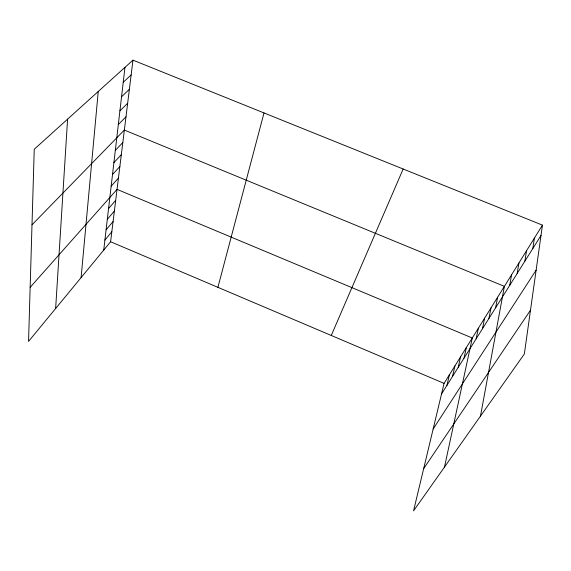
<?xml version="1.0" encoding="UTF-8"?>
<svg xmlns="http://www.w3.org/2000/svg" width="571" height="571" viewBox="0 0 571 571"><rect width="100%" height="100%" fill="white"/><g stroke="black" fill="none" stroke-linecap="round" stroke-linejoin="round"><path stroke-width="0.86" d="M55.637 308.511L67.592 119.161M81.096 277.592L98.248 91.474M103.736 250.098L124.963 67.357M132.964 60.141L34.239 149.267L28.55 341.408L110.596 241.761L132.964 60.141L542.45 225.138L524.342 354.006L413.561 510.859L444.074 383.377L542.45 225.138M532.814 248.521L534.377 238.114M524.877 261.168L526.548 250.712M517.176 273.438L518.946 262.938M509.703 285.35L511.566 274.815M480.482 416.102L504.393 286.356L124.35 130.052L32.005 224.81M495.599 307.826L497.619 297.241M488.933 318.447L491.031 307.84M482.452 328.775L484.622 318.154M476.143 338.831L478.377 328.204M444.481 467.078L472.288 337.996L117.048 189.372L30.149 287.334M464.009 358.16L466.357 347.532M458.178 367.46L460.576 356.832M452.489 376.517L454.937 365.897M446.943 385.361L449.441 374.747M217.908 287.334L264.009 112.944M331.259 335.47L403.169 169.016M441.533 393.976L540.994 235.488M433.146 429.035L536.119 270.176M423.675 468.605L530.495 310.203M104.9 240.077L111.823 231.783M106.092 229.82L113.087 221.555M107.312 219.307L114.371 211.084M108.561 208.529L115.692 200.364M111.159 186.16L118.433 178.102M112.516 174.54L119.86 166.546M113.9 162.621L121.316 154.691M115.321 150.387L122.815 142.536M118.325 124.521L125.977 116.841M119.917 110.838L127.654 103.258M121.552 96.763L129.374 89.297M123.236 82.274L131.144 74.929M110.596 241.761L444.074 383.377"/></g></svg>
